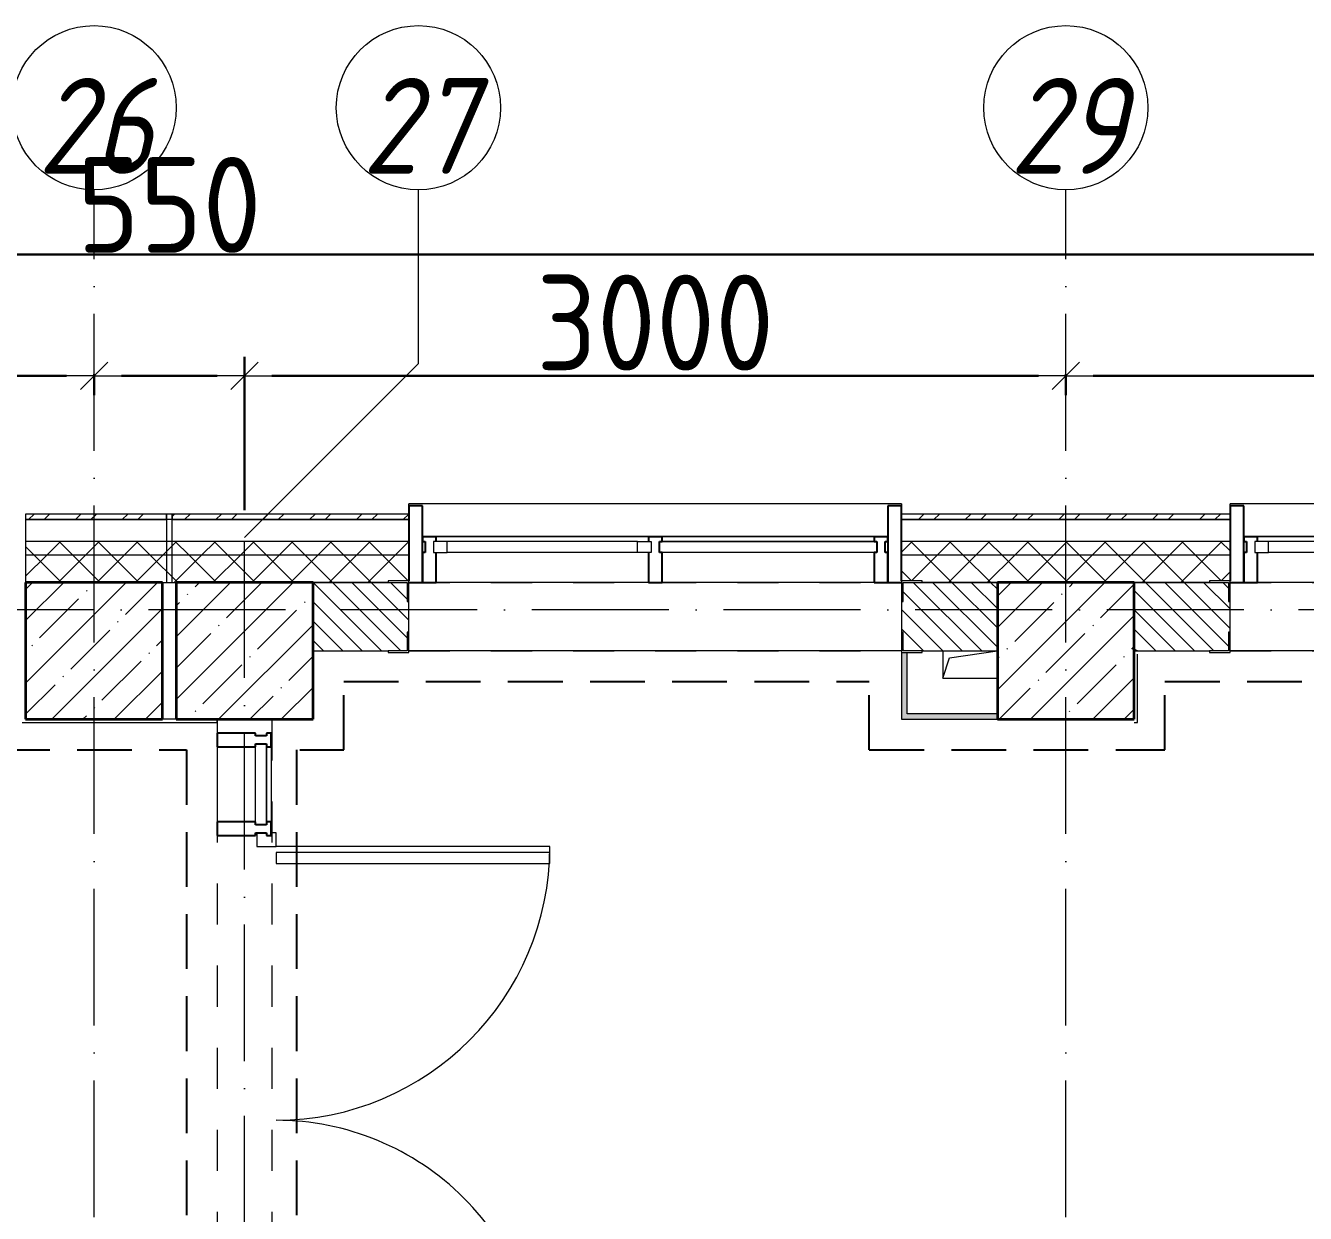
# Model space of a CAD drawing. Header units: millimetres. Extents: x -213536 to 1564669, y -45299 to 942238.
# Drawn here: x -170467 to -165792, y 116978 to 121317 of the extents above; entities that cross this region are included whole.
import ezdxf

# ---------------------------------------------------------------- set-up
doc = ezdxf.new("R2010")
doc.units = ezdxf.units.MM
for name, pattern in [('50_200_ШТРИХ_1Т_ш5_п1_п1_', [700, 500, -100, 0, -100]), ('Штрих короткий', [300, 150, -150]), ('Штриховая _2 мм - 1 мм_', [300, 200, -100])]:
    doc.linetypes.add(name, pattern=pattern)
for name, color, linetype, lineweight in [('0-1', 7, 'Continuous', 5), ('0-2', 7, 'Continuous', 9), ('Двери', 7, 'Continuous', 9), ('Импосты витража', 7, 'Continuous', 9), ('Импосты витража-1', 7, 'Continuous', 25), ('Каркас_Импост', 7, 'Continuous', 13), ('Каркас_Импост-1', 7, 'Continuous', 9), ('Несущие колонны', 7, 'Continuous', 9), ('Несущие колонны-1', 7, 'Continuous', 35), ('Обобщенные модели', 7, 'Continuous', 9), ('Общие ребра', 7, 'Continuous', 9), ('Окна', 7, 'Continuous', 9), ('Оси', 7, 'Continuous', 9), ('Оси-1', 7, 'Continuous', 20), ('Оси-2', 7, '50_200_ШТРИХ_1Т_ш5_п1_п1_', 9), ('Остекление-1', 7, 'Continuous', 9), ('Перемычка-1', 7, 'Штрих короткий', 9), ('Размеры', 7, 'Continuous', 15), ('Стены', 7, 'Continuous', 9), ('Стены-1', 7, 'Continuous', 13), ('Штриховка разреза-1', 7, 'Continuous', 9), ('Элементы узлов', 7, 'Continuous', 9)]:
    doc.layers.add(name, color=color, linetype=linetype, lineweight=lineweight)
doc.layers.add('СТ-1_1', color=7, linetype='Штриховая _2 мм - 1 мм_', lineweight=90, true_color=0x888888)
doc.layers.add('Штриховка разреза-3', color=7, linetype='Continuous', lineweight=9, true_color=0x0080ff)
doc.layers.get('0-2').off()
doc.styles.add('ISOCPEUR_I_1', font='isocpeui.ttf', dxfattribs={"width": 0.85, "height": 2.5})
doc.styles.add('СПДС', font='isocpeur.ttf', dxfattribs={"width": 0.9})
doc.dimstyles.new('Размера А3', dxfattribs={"dimtxt": 200, "dimasz": 100, "dimexe": 70, "dimexo": 100, "dimgap": 20, "dimtad": 1, "dimdec": 0, "dimrnd": 10, "dimzin": 0, "dimdsep": 46, "dimtxsty": 'СПДС', "dimblk": 'ARROWHEAD_6', "dimcen": 1, "dimclrd": 256, "dimclre": 256, "dimclrt": 256, "dimazin": 0, "dimtfac": 1, "dimtdec": 0, "dimtmove": 2, "dimatfit": 3, "dimfxl": 1, "dimtolj": 1, "dimtzin": 0, "dimarcsym": 0})
pattern_1 = [(45, (0, 0), (-70.71068, 70.71068), []), (135, (0, 0), (-70.71068, -70.71068), [])]
pattern_2 = [(45, (0, 0), (-114.04925, 114.04925), []), (45, (114.05, 0), (-114.04925, 114.04925), [201.612, -40.322, 3.353, -36.97])]
pattern_3 = [(135, (0, 0), (-35.35534, -35.35534), [])]
pattern_4 = [(45, (0, 0), (-85.53659, 85.53659), []), (45, (57.02, 0), (-85.53659, 85.53659), [])]

# ---------------------------------------------------------------- blocks, each defined once
blk = doc.blocks.new('BSC_Колонна _Прямоугольная - 500х500-V107-АИ2_02_План отделки стен 2-го этажа _Часть 2_')
at = {"layer": 'Несущие колонны'}
h = blk.add_hatch(dxfattribs=at)
h.set_pattern_fill('FP_106', color=256, style=0, pattern_type=2)
h.set_pattern_definition([(45, (-40400, -11050), (-114.04925, 114.04925), []), (45, (-40285.95, -11050), (-114.04925, 114.04925), [201.613, -40.323, 3.353, -36.97])])
h.paths.add_polyline_path([(-250, -250), (250, -250), (250, 250), (-250, 250)], flags=0)
at = {"layer": 'Несущие колонны-1'}
for p, q in [((250, 250), (-250, 250)), ((-250, 250), (-250, -250)), ((250, -250), (250, 250)), ((-250, -250), (250, -250))]:
    blk.add_line(p, q, dxfattribs=at)
blk = doc.blocks.new('Проем_Дверь_Прямоугольный - 1800х2700h_оконные проемы-25805030-АИ2_02_План отделки стен 2-го этажа _Часть 2_')
at = {"layer": 'Перемычка-1'}
for p, q in [((900, 125), (-900, 125)), ((900, -125), (-900, -125))]:
    blk.add_line(p, q, dxfattribs=at)
blk = doc.blocks.new('PNS_Панель прямоугольная2 - Нр_Стекло - 40мм-26243474-АИ2_02_План отделки стен 2-го этажа _Часть 2_')
at = {"layer": 'Каркас_Импост'}
for p, q in [((-397.5, 0), (-397.5, 40)), ((-397.5, 40), (-347.5, 40)), ((-347.5, 40), (-347.5, 0)), ((397.5, 40), (347.5, 40)), ((347.5, 40), (347.5, 0)), ((397.5, 0), (397.5, 40)), ((-347.5, 0), (-397.5, 0)), ((347.5, 0), (397.5, 0))]:
    blk.add_line(p, q, dxfattribs=at)
at = {"layer": 'Каркас_Импост-1'}
for p, q in [((-347.5, 40), (347.5, 40)), ((-347.5, 0), (347.5, 0))]:
    blk.add_line(p, q, dxfattribs=at)
blk = doc.blocks.new('Прямоугольный импост - Импост структурный с накладкой - 150мм-25647633-АИ2_02_План отделки стен 2-го этажа _Часть 2_')
at = {"layer": 'Импосты витража-1'}
for p, q in [((-25, 0), (-25, 17)), ((-25, 17), (25, 17)), ((-15, 0), (-25, 0)), ((-15, -40), (-15, 0)), ((25, 17), (25, 0)), ((-25, -150), (-25, -40)), ((-25, -40), (-15, -40)), ((25, -40), (25, -150)), ((25, -150), (-25, -150))]:
    blk.add_line(p, q, dxfattribs=at)
blk = doc.blocks.new('Прямоугольный импост - Импост структурный с накладкой - 150мм-25647642-АИ2_02_План отделки стен 2-го этажа _Часть 2_')
at = {"layer": 'Импосты витража'}
for p, q in [((42475, -100), (43250, -100)), ((42475, -267), (43250, -267))]:
    blk.add_line(p, q, dxfattribs=at)
blk = doc.blocks.new('Прямоугольный импост - Импост структурный с накладкой - 150мм-V150-АИ2_02_План отделки стен 2-го этажа _Часть 2_')
at = {"layer": 'Импосты витража-1'}
for p, q in [((-25, 0), (-25, 17)), ((-25, 17), (25, 17)), ((25, 0), (15, 0)), ((15, 0), (15, -40)), ((25, 17), (25, 0)), ((-25, -150), (-25, -40)), ((15, -40), (25, -40)), ((25, -40), (25, -150)), ((25, -150), (-25, -150))]:
    blk.add_line(p, q, dxfattribs=at)
blk = doc.blocks.new('PNS_Панель прямоугольная1 - Нр_Стекло - 40мм-25259299-АИ2_02_План отделки стен 2-го этажа _Часть 2_')
at = {"layer": 'Остекление-1'}
for p, q in [((-387.5, 40), (387.5, 40)), ((-397.5, 0), (397.5, 0)), ((387.5, 0), (-387.5, 0))]:
    blk.add_line(p, q, dxfattribs=at)
blk = doc.blocks.new('Прямоугольный импост - Импост структурный с накладкой - 150мм-25647644-АИ2_02_План отделки стен 2-го этажа _Часть 2_')
at = {"layer": 'Импосты витража-1'}
for p, q in [((-25, 0), (-25, 17)), ((-25, 17), (25, 17)), ((-15, 0), (-25, 0)), ((-15, -40), (-15, 0)), ((25, 0), (15, 0)), ((15, 0), (15, -40)), ((25, 17), (25, 0)), ((-25, -150), (-25, -40)), ((-25, -40), (-15, -40)), ((15, -40), (25, -40)), ((25, -40), (25, -150)), ((25, -150), (-25, -150))]:
    blk.add_line(p, q, dxfattribs=at)
blk = doc.blocks.new('Прямоугольный импост - Откос НВФ_50х280 мм-25993834-АИ2_02_План отделки стен 2-го этажа _Часть 2_')
at = {"layer": 'Импосты витража-1'}
for p, q in [((-50, 130), (0, 130)), ((-50, -150), (-50, 130)), ((0, 130), (0, -144)), ((0, -150), (-50, -150))]:
    blk.add_line(p, q, dxfattribs=at)
blk = doc.blocks.new('Прямоугольный импост - Откос НВФ_50х280 мм-25993838-АИ2_02_План отделки стен 2-го этажа _Часть 2_')
at = {"layer": 'Импосты витража-1'}
for p, q in [((0, 130), (-50, 130)), ((-50, 130), (-50, -150)), ((0, -144), (0, 130)), ((-50, -150), (0, -150))]:
    blk.add_line(p, q, dxfattribs=at)
blk = doc.blocks.new('Дверь_Витражная_СКБ_2Ст2 - ДВВ_ДАО_СОШ_Коридор_отсек-35586415-АИ2_02_План отделки стен 2-го этажа _Часть 2_')
at = {"layer": 'Двери'}
for p, q in [((-985, -1005), (-985, -35)), ((985, -1035), (985, -35))]:
    blk.add_line(p, q, dxfattribs=at)
for centre, radius, start, end in [((-985, -35), 970, 270, 0), ((985, -35), 1000, 180, 270)]:
    blk.add_arc(centre, radius, start, end, dxfattribs=at)
at = {"layer": 'Элементы узлов'}
for p, q in [((-1035, 35), (-985, 35)), ((-985, 35), (-1035, 35)), ((-985, 35), (-985, -35)), ((-985, -35), (-985, 35)), ((1035, 35), (985, 35)), ((985, 35), (985, -35)), ((1035, 35), (985, 35)), ((985, 35), (985, -35)), ((-1035, -35), (-1035, -17)), ((-1035, -17), (-1035, -35)), ((-985, -35), (-1035, -35)), ((-1035, -35), (-985, -35)), ((-945, -35), (-985, -35)), ((-985, -35), (-985, -1005)), ((-945, -1005), (-945, -35)), ((923, -35), (923, -1035)), ((963, -35), (923, -35)), ((963, -1035), (963, -35)), ((985, -35), (1035, -35)), ((985, -35), (1035, -35)), ((1035, -35), (1035, -17)), ((1035, -35), (1035, -17)), ((-985, -1005), (-945, -1005)), ((923, -1035), (963, -1035))]:
    blk.add_line(p, q, dxfattribs=at)
blk = doc.blocks.new('PNS_Панель прямоугольная2 - Нр_Стекло - 40мм-28950549-АИ2_02_План отделки стен 2-го этажа _Часть 2_')
at = {"layer": 'Остекление-1'}
for p, q in [((-137.5, 40), (137.5, 40)), ((-147.5, 0), (147.5, 0)), ((137.5, 0), (-137.5, 0))]:
    blk.add_line(p, q, dxfattribs=at)
blk = doc.blocks.new('Прямоугольный импост - Импост структурный с накладкой - 180мм-26944798-АИ2_02_План отделки стен 2-го этажа _Часть 2_')
at = {"layer": 'Импосты витража-1'}
for p, q in [((-25, 0), (-25, 17)), ((-25, 17), (25, 17)), ((-15, 0), (-25, 0)), ((-15, -40), (-15, 0)), ((25, 0), (15, 0)), ((15, 0), (15, -40)), ((25, 17), (25, 0)), ((-25, -180), (-25, -40)), ((-25, -40), (-15, -40)), ((15, -40), (25, -40)), ((25, -40), (25, -180)), ((25, -180), (-25, -180))]:
    blk.add_line(p, q, dxfattribs=at)
blk = doc.blocks.new('Прямоугольный импост - Импост структурный с накладкой - 180мм-27001384-АИ2_02_План отделки стен 2-го этажа _Часть 2_')
at = {"layer": 'Импосты витража'}
for p, q in [((40850, 10700), (40850, 10425)), ((41047, 10700), (41047, 10425))]:
    blk.add_line(p, q, dxfattribs=at)
blk = doc.blocks.new('Прямоугольный импост - Импост структурный с накладкой - 180мм-26943387-АИ2_02_План отделки стен 2-го этажа _Часть 2_')
at = {"layer": 'Импосты витража-1'}
for p, q in [((-25, 0), (-25, 17)), ((-25, 17), (25, 17)), ((-15, 0), (-25, 0)), ((-15, -40), (-15, 0)), ((25, 0), (15, 0)), ((15, 0), (15, -40)), ((25, 17), (25, 0)), ((-25, -180), (-25, -40)), ((-25, -40), (-15, -40)), ((15, -40), (25, -40)), ((25, -40), (25, -180)), ((25, -180), (-25, -180))]:
    blk.add_line(p, q, dxfattribs=at)
blk = doc.blocks.new('Фахверк_СКБ_Уголок - 250_2700-27497298-АИ2_02_План отделки стен 2-го этажа _Часть 2_')
at = {"layer": 'Обобщенные модели'}
for p, q in [((200, 181), (125, 181)), ((125, 181), (125, 106)), ((131, 106), (131, 175)), ((131, 175), (200, 175)), ((200, 175), (200, 181)), ((125, 106), (131, 106)), ((131, -6), (125, -6)), ((125, -6), (125, -81)), ((131, -75), (131, -6)), ((125, -81), (200, -81)), ((200, -75), (131, -75)), ((200, -81), (200, -75))]:
    blk.add_line(p, q, dxfattribs=at)
blk = doc.blocks.new('AR_Отверстие прямоугольное _в плите_ - AR_Отверстие прямоугольное _в плите_-V208-АИ2_02_План отделки стен 2-го этажа _Часть 2_')
at = {"layer": 'Обобщенные модели'}
for p, q in [((-100, 50), (-100, -50)), ((-75, 25), (100, 50)), ((-100, -50), (-75, 25)), ((-100, -50), (100, -50))]:
    blk.add_line(p, q, dxfattribs=at)
blk = doc.blocks.new('Отлив_СКБ - Отлив витража_120_НВФ-31885689-АИ2_02_План отделки стен 2-го этажа _Часть 2_')
at = {"layer": 'Окна'}
for p, q in [((0, 113), (0, 120)), ((1800, 120), (0, 120)), ((1800, 120), (1800, 113)), ((50, 2), (1750, 2))]:
    blk.add_line(p, q, dxfattribs=at)
blk = doc.blocks.new('Стены 4 - Стены 4-31195499-АИ2_02_План отделки стен 2-го этажа _Часть 2_')
at = {"layer": 'Стены-1'}
for p, q in [((-1798.5, 41030.2), (-1798.5, 41010.2)), ((-1548.5, 41030.2), (-1798.5, 41030.2)), ((-1798.5, 41010.2), (-1548.5, 41010.2)), ((-1548.5, 41010.2), (-1548.5, 41030.2))]:
    blk.add_line(p, q, dxfattribs=at)
blk = doc.blocks.new('Проем_Дверь_Прямоугольный - 2900х2800h_витражные проемы-35267925-АИ2_02_План отделки стен 2-го этажа _Часть 2_')
at = {"layer": 'Перемычка-1'}
for p, q in [((1450, 100), (-1450, 100)), ((1450, -100), (-1450, -100))]:
    blk.add_line(p, q, dxfattribs=at)
blk = doc.blocks.new('0125-Р-ОО-Ш2-АР-о_23_10_2024_rvt-1-АИ2_02_План отделки стен 2-го этажа _Часть 2_')
at = {"layer": 'Несущие колонны'}
h = blk.add_hatch(dxfattribs=at)
h.set_pattern_fill('FP_1', color=256, style=0, pattern_type=2)
h.set_pattern_definition(pattern_2)
h.paths.add_polyline_path([(40700, 10800), (41200, 10800), (41200, 11300), (40700, 11300)], flags=0)
h = blk.add_hatch(dxfattribs=at)
h.set_pattern_fill('FP_1', color=256, style=0, pattern_type=2)
h.set_pattern_definition(pattern_2)
h.paths.add_polyline_path([(43700, 10800), (44200, 10800), (44200, 11300), (43700, 11300)], flags=0)
at = {"layer": 'Штриховка разреза-1'}
h = blk.add_hatch(dxfattribs=at)
h.set_pattern_fill('FP_80', color=256, style=0, pattern_type=2)
h.set_pattern_definition(pattern_4)
h.paths.add_polyline_path([(40665, 11530), (40665, 11550), (40150, 11550), (40150, 11530)], flags=0)
h.paths.add_polyline_path([(37894.8, 11530), (38350, 11530), (38350, 11550), (37150, 11550), (37150, 11530)], flags=0)
h.paths.add_polyline_path([(29350, 11530), (29350, 11550), (26200, 11550), (26200, 11530), (29040.9, 11530)], flags=0)
h = blk.add_hatch(dxfattribs=at)
h.set_pattern_fill('FP_80', color=256, style=0, pattern_type=2)
h.set_pattern_definition(pattern_4)
h.paths.add_polyline_path([(74215, 11530), (74215, 11550), (70350, 11550), (70350, 11530), (72378.4, 11530)], flags=0)
h.paths.add_polyline_path([(68550, 11530), (68550, 11550), (67350, 11550), (67350, 11530), (67718.5, 11530)], flags=0)
h.paths.add_polyline_path([(65550, 11530), (65550, 11550), (64350, 11550), (64350, 11530), (64922.5, 11530)], flags=0)
h.paths.add_polyline_path([(62126.6, 11530), (62550, 11530), (62550, 11550), (61350, 11550), (61350, 11530)], flags=0)
h.paths.add_polyline_path([(58350, 11530), (59550, 11530), (59550, 11550), (58350, 11550)], flags=0)
h.paths.add_polyline_path([(56550, 11530), (56550, 11550), (55350, 11550), (55350, 11530), (56534.6, 11530)], flags=0)
h.paths.add_polyline_path([(53550, 11530), (53550, 11550), (52350, 11550), (52350, 11530), (53272.7, 11530)], flags=0)
h.paths.add_polyline_path([(50010.7, 11530), (50550, 11530), (50550, 11550), (49350, 11550), (49350, 11530)], flags=0)
h.paths.add_polyline_path([(47214.7, 11530), (47550, 11530), (47550, 11550), (46350, 11550), (46350, 11530), (46748.7, 11530)], flags=0)
h.paths.add_polyline_path([(44550, 11530), (44550, 11550), (43350, 11550), (43350, 11530), (44418.8, 11530)], flags=0)
h.paths.add_polyline_path([(40690.8, 11530), (41550, 11530), (41550, 11550), (40685, 11550), (40685, 11530)], flags=0)
h = blk.add_hatch(dxfattribs=at)
h.set_pattern_fill('FP_81', color=256, style=0, pattern_type=2)
h.set_pattern_definition(pattern_1)
h.paths.add_polyline_path([(76700, 11400), (76700, 11450), (70350, 11450), (70350, 11400), (76106.4, 11400)], flags=0)
h.paths.add_polyline_path([(67718.5, 11400), (68550, 11400), (68550, 11450), (67350, 11450), (67350, 11400)], flags=0)
h.paths.add_polyline_path([(64350, 11400), (65550, 11400), (65550, 11450), (64350, 11450)], flags=0)
h.paths.add_polyline_path([(61350, 11400), (62550, 11400), (62550, 11450), (61350, 11450)], flags=0)
h.paths.add_polyline_path([(59330.6, 11400), (59550, 11400), (59550, 11450), (58350, 11450), (58350, 11400)], flags=0)
h.paths.add_polyline_path([(53550, 11400), (53550, 11450), (52350, 11450), (52350, 11400), (53272.7, 11400)], flags=0)
h.paths.add_polyline_path([(56534.6, 11400), (56550, 11400), (56550, 11450), (55350, 11450), (55350, 11400), (55602.6, 11400)], flags=0)
h.paths.add_polyline_path([(50010.7, 11400), (50550, 11400), (50550, 11450), (49350, 11450), (49350, 11400)], flags=0)
h.paths.add_polyline_path([(47550, 11400), (47550, 11450), (46350, 11450), (46350, 11400), (47214.7, 11400)], flags=0)
h.paths.add_polyline_path([(44418.8, 11400), (44550, 11400), (44550, 11450), (43350, 11450), (43350, 11400), (43486.8, 11400)], flags=0)
h.paths.add_polyline_path([(41156.8, 11400), (41550, 11400), (41550, 11450), (40150, 11450), (40150, 11400), (40690.8, 11400)], flags=0)
h.paths.add_polyline_path([(38350, 11400), (38350, 11450), (37150, 11450), (37150, 11400), (37894.8, 11400)], flags=0)
h.paths.add_polyline_path([(29350, 11400), (29350, 11450), (26180, 11450), (26180, 11400), (29040.9, 11400)], flags=0)
h = blk.add_hatch(dxfattribs=at)
h.set_pattern_fill('FP_81', color=256, style=0, pattern_type=2)
h.set_pattern_definition(pattern_1)
h.paths.add_polyline_path([(74200, 11300), (76700, 11300), (76700, 11400), (70350, 11400), (70350, 11306), (70425, 11306), (70425, 11300), (73700, 11300)], flags=0)
h.paths.add_polyline_path([(68475, 11300), (68475, 11306), (68550, 11306), (68550, 11400), (67350, 11400), (67350, 11306), (67425, 11306), (67425, 11300), (67718.5, 11300)], flags=0)
h.paths.add_polyline_path([(65200, 11300), (65475, 11300), (65475, 11306), (65550, 11306), (65550, 11400), (64350, 11400), (64350, 11306), (64425, 11306), (64425, 11300), (64922.5, 11300)], flags=0)
h.paths.add_polyline_path([(62126.6, 11300), (62475, 11300), (62475, 11306), (62550, 11306), (62550, 11400), (61350, 11400), (61350, 11306), (61425, 11306), (61425, 11300), (61700, 11300)], flags=0)
h.paths.add_polyline_path([(58425, 11300), (59475, 11300), (59475, 11306), (59550, 11306), (59550, 11400), (58350, 11400), (58350, 11306), (58425, 11306)], flags=0)
h.paths.add_polyline_path([(55700, 11300), (56475, 11300), (56475, 11306), (56550, 11306), (56550, 11400), (55350, 11400), (55350, 11306), (55425, 11306), (55425, 11300), (55602.6, 11300)], flags=0)
h.paths.add_polyline_path([(52806.7, 11300), (53475, 11300), (53475, 11306), (53550, 11306), (53550, 11400), (52350, 11400), (52350, 11306), (52425, 11306), (52425, 11300), (52700, 11300)], flags=0)
h.paths.add_polyline_path([(50010.7, 11300), (50475, 11300), (50475, 11306), (50550, 11306), (50550, 11400), (49350, 11400), (49350, 11306), (49425, 11306), (49425, 11300)], flags=0)
h.paths.add_polyline_path([(47200, 11300), (47475, 11300), (47475, 11306), (47550, 11306), (47550, 11400), (46350, 11400), (46350, 11306), (46425, 11306), (46425, 11300), (46748.7, 11300)], flags=0)
h.paths.add_polyline_path([(44475, 11300), (44475, 11306), (44550, 11306), (44550, 11400), (43350, 11400), (43350, 11306), (43425, 11306), (43425, 11300), (44418.8, 11300)], flags=0)
h.paths.add_polyline_path([(41475, 11300), (41475, 11306), (41550, 11306), (41550, 11400), (40150, 11400), (40150, 11300), (41200, 11300)], flags=0)
h.paths.add_polyline_path([(38275, 11300), (38275, 11306), (38350, 11306), (38350, 11400), (37150, 11400), (37150, 11300), (37894.8, 11300)], flags=0)
h.paths.add_polyline_path([(29275, 11300), (29275, 11306), (29350, 11306), (29350, 11400), (26180, 11400), (26180, 11300), (29040.9, 11300)], flags=0)
h = blk.add_hatch(dxfattribs=at)
h.set_pattern_fill('FP_2', color=256, style=0, pattern_type=2)
h.set_pattern_definition(pattern_3)
h.paths.add_polyline_path([(43486.8, 11050), (43700, 11050), (43700, 11300), (43356, 11300), (43356, 11231), (43350, 11231), (43350, 11119), (43356, 11119), (43356, 11050), (43425, 11050)], flags=0)
h.paths.add_polyline_path([(41475, 11050), (41544, 11050), (41544, 11119), (41550, 11119), (41550, 11231), (41544, 11231), (41544, 11300), (41200, 11300), (41200, 11050)], flags=0)
h = blk.add_hatch(dxfattribs=at)
h.set_pattern_fill('FP_2', color=256, style=0, pattern_type=2)
h.set_pattern_definition(pattern_3)
h.paths.add_polyline_path([(46425, 11050), (46700, 11050), (46700, 11300), (46356, 11300), (46356, 11231), (46350, 11231), (46350, 11119), (46356, 11119), (46356, 11050)], flags=0)
h.paths.add_polyline_path([(44418.8, 11050), (44544, 11050), (44544, 11119), (44550, 11119), (44550, 11231), (44544, 11231), (44544, 11300), (44200, 11300), (44200, 11050)], flags=0)
at = {"layer": 'Несущие колонны-1'}
for p, q in [((41200, 11300), (40700, 11300)), ((40700, 11300), (40700, 10800)), ((41200, 10800), (41200, 11300)), ((44200, 11300), (43700, 11300)), ((43700, 11300), (43700, 10800)), ((44200, 10800), (44200, 11300)), ((40700, 10800), (41200, 10800)), ((43700, 10800), (44200, 10800))]:
    blk.add_line(p, q, dxfattribs=at)
at = {"layer": 'Общие ребра'}
for p, q in [((41550, 11450), (40150, 11450)), ((44550, 11450), (43350, 11450)), ((41550, 11400), (40150, 11400)), ((44550, 11400), (43350, 11400)), ((41200, 11300), (41475, 11300)), ((41475, 11300), (41200, 11300)), ((43425, 11300), (43700, 11300)), ((43700, 11300), (43425, 11300)), ((44200, 11300), (44475, 11300)), ((44475, 11300), (44200, 11300))]:
    blk.add_line(p, q, dxfattribs=at)
at = {"layer": 'Стены'}
for p, q in [((43350, 11050), (41550, 11050)), ((46350, 11050), (44550, 11050))]:
    blk.add_line(p, q, dxfattribs=at)
at = {"layer": 'Стены-1'}
for p, q in [((40665, 11550), (40150, 11550)), ((40150, 11550), (40150, 11530)), ((40665, 11530), (40665, 11550)), ((41550, 11550), (40685, 11550)), ((40685, 11550), (40685, 11530)), ((41550, 11530), (41550, 11550)), ((44550, 11550), (43350, 11550)), ((43350, 11550), (43350, 11530)), ((44550, 11530), (44550, 11550)), ((41550, 11530), (40150, 11530)), ((40150, 11530), (40150, 11300)), ((40150, 11530), (40665, 11530)), ((40685, 11530), (41550, 11530)), ((41550, 11306), (41550, 11530)), ((44550, 11530), (43350, 11530)), ((43350, 11530), (43350, 11306)), ((43350, 11530), (44550, 11530)), ((44550, 11306), (44550, 11530)), ((40650, 11300), (41200, 11300)), ((41200, 11300), (41200, 11050)), ((43700, 11300), (44200, 11300)), ((43700, 11050), (43700, 11300)), ((44200, 11300), (44200, 11050)), ((41550, 11119), (41550, 11231)), ((43350, 11231), (43350, 11119)), ((44550, 11119), (44550, 11231)), ((41200, 11050), (41475, 11050)), ((43425, 11050), (43700, 11050)), ((44200, 11050), (44475, 11050))]:
    blk.add_line(p, q, dxfattribs=at)
at = {"layer": '0-2'}
for name, p, rotation in [('Стены 4 - Стены 4-31195499-АИ2_02_План отделки стен 2-го этажа _Часть 2_', (81695.2, 13098.5), 89.9999999999999), ('Прямоугольный импост - Импост структурный с накладкой - 150мм-25647642-АИ2_02_План отделки стен 2-го этажа _Часть 2_', (84900, 11200), 180), ('Прямоугольный импост - Импост структурный с накладкой - 150мм-25647642-АИ2_02_План отделки стен 2-го этажа _Часть 2_', (85725, 11200), 180), ('Прямоугольный импост - Импост структурный с накладкой - 150мм-25647642-АИ2_02_План отделки стен 2-го этажа _Часть 2_', (87900, 11200), 180), ('PNS_Панель прямоугольная2 - Нр_Стекло - 40мм-26243474-АИ2_02_План отделки стен 2-го этажа _Часть 2_', (42037.5, 11450), 180), ('PNS_Панель прямоугольная1 - Нр_Стекло - 40мм-25259299-АИ2_02_План отделки стен 2-го этажа _Часть 2_', (42862.5, 11450), 180), ('PNS_Панель прямоугольная2 - Нр_Стекло - 40мм-26243474-АИ2_02_План отделки стен 2-го этажа _Часть 2_', (45037.5, 11450), 180), ('Фахверк_СКБ_Уголок - 250_2700-27497298-АИ2_02_План отделки стен 2-го этажа _Часть 2_', (41675, 11225), 180), ('Проем_Дверь_Прямоугольный - 1800х2700h_оконные проемы-25805030-АИ2_02_План отделки стен 2-го этажа _Часть 2_', (42450, 11175), 180), ('Фахверк_СКБ_Уголок - 250_2700-27497298-АИ2_02_План отделки стен 2-го этажа _Часть 2_', (44675, 11225), 180), ('Проем_Дверь_Прямоугольный - 1800х2700h_оконные проемы-25805030-АИ2_02_План отделки стен 2-го этажа _Часть 2_', (45450, 11175), 180), ('Проем_Дверь_Прямоугольный - 2900х2800h_витражные проемы-35267925-АИ2_02_План отделки стен 2-го этажа _Часть 2_', (40950, 9350), 89.99999999999993), ('PNS_Панель прямоугольная2 - Нр_Стекло - 40мм-28950549-АИ2_02_План отделки стен 2-го этажа _Часть 2_', (41030, 10562.5), 89.99999999999918), ('Дверь_Витражная_СКБ_2Ст2 - ДВВ_ДАО_СОШ_Коридор_отсек-35586415-АИ2_02_План отделки стен 2-го этажа _Часть 2_', (41030, 9350), 89.99999999999918)]:
    blk.add_blockref(name, p, dxfattribs=dict(at, rotation=rotation))
for name, p in [('Отлив_СКБ - Отлив витража_120_НВФ-31885689-АИ2_02_План отделки стен 2-го этажа _Часть 2_', (41550, 11467)), ('Прямоугольный импост - Откос НВФ_50х280 мм-25993838-АИ2_02_План отделки стен 2-го этажа _Часть 2_', (43350, 11450)), ('Отлив_СКБ - Отлив витража_120_НВФ-31885689-АИ2_02_План отделки стен 2-го этажа _Часть 2_', (44550, 11467)), ('BSC_Колонна _Прямоугольная - 500х500-V107-АИ2_02_План отделки стен 2-го этажа _Часть 2_', (40400, 11050)), ('Фахверк_СКБ_Уголок - 250_2700-27497298-АИ2_02_План отделки стен 2-го этажа _Часть 2_', (43225, 11125)), ('AR_Отверстие прямоугольное _в плите_ - AR_Отверстие прямоугольное _в плите_-V208-АИ2_02_План отделки стен 2-го этажа _Часть 2_', (43600, 11000)), ('Прямоугольный импост - Импост структурный с накладкой - 180мм-27001384-АИ2_02_План отделки стен 2-го этажа _Часть 2_', (0, 0))]:
    blk.add_blockref(name, p, dxfattribs=at)
at = {"layer": '0-2', "extrusion": (0, 0, -1)}
for name, p in [('Прямоугольный импост - Откос НВФ_50х280 мм-25993834-АИ2_02_План отделки стен 2-го этажа _Часть 2_', (-41550, 11450)), ('Прямоугольный импост - Откос НВФ_50х280 мм-25993834-АИ2_02_План отделки стен 2-го этажа _Часть 2_', (-44550, 11450)), ('Прямоугольный импост - Импост структурный с накладкой - 150мм-V150-АИ2_02_План отделки стен 2-го этажа _Часть 2_', (-41625, 11450)), ('Прямоугольный импост - Импост структурный с накладкой - 150мм-25647633-АИ2_02_План отделки стен 2-го этажа _Часть 2_', (-42450, 11450)), ('Прямоугольный импост - Импост структурный с накладкой - 150мм-25647644-АИ2_02_План отделки стен 2-го этажа _Часть 2_', (-43275, 11450)), ('Прямоугольный импост - Импост структурный с накладкой - 150мм-V150-АИ2_02_План отделки стен 2-го этажа _Часть 2_', (-44625, 11450))]:
    blk.add_blockref(name, p, dxfattribs=at)
at = {"layer": '0-2', "extrusion": (0, 0, -1), "rotation": 90.00000000000084}
for name, p in [('Прямоугольный импост - Импост структурный с накладкой - 180мм-26943387-АИ2_02_План отделки стен 2-го этажа _Часть 2_', (-41030, 10725)), ('Прямоугольный импост - Импост структурный с накладкой - 180мм-26944798-АИ2_02_План отделки стен 2-го этажа _Часть 2_', (-41030, 10400))]:
    blk.add_blockref(name, p, dxfattribs=at)
blk = doc.blocks.new('Ось сетки - Круг_Ø6_00__ISO-2_5_0_9K_-16731441-АИ2_02_План отделки стен 2-го этажа _Часть 2_')
at = {"layer": 'Оси-1'}
blk.add_circle((0, 0), 3, dxfattribs=at)
blk = doc.blocks.new('ARROWHEAD_6')
at = {"color": 0, "linetype": 'Continuous'}
for p, q in [((-0.5, -0.5), (0.5, 0.5)), ((0, 0), (-1, 0))]:
    blk.add_line(p, q, dxfattribs=at)
blk = doc.blocks.new('*D3075')
at = {"layer": 'Defpoints', "color": 0, "transparency": 16777216}
for p in [(243645.6, 224975.8), (246645.6, 224975.8), (246645.6, 224869.7)]:
    blk.add_point(p, dxfattribs=at)
at = {"layer": 'Размеры', "lineweight": -2, "transparency": 16777216}
for p, q in [((243645.6, 224875.8), (243645.6, 224799.7)), ((243745.6, 224869.7), (246545.6, 224869.7)), ((246645.6, 224875.8), (246645.6, 224799.7))]:
    blk.add_line(p, q, dxfattribs=at)
at = {"layer": 'Размеры', "lineweight": -2, "transparency": 16777216, "xscale": 100, "yscale": 100, "zscale": 100, "rotation": 180}
blk.add_blockref('ARROWHEAD_6', (243645.6, 224869.7), dxfattribs=at)
at = {"layer": 'Размеры', "lineweight": -2, "transparency": 16777216, "xscale": 100, "yscale": 100, "zscale": 100}
blk.add_blockref('ARROWHEAD_6', (246645.6, 224869.7), dxfattribs=at)
at = {"layer": 'Размеры', "lineweight": 25, "transparency": 16777216, "insert": (245145.6, 225064.7), "char_height": 350, "width": 2.488, "attachment_point": 5, "style": 'СПДС'}
blk.add_mtext('\\A1;3000', dxfattribs=at)
blk = doc.blocks.new('*D3076')
at = {"layer": 'Defpoints', "color": 0, "transparency": 16777216}
for p in [(246645.6, 224975.8), (247195.6, 224869.7), (247195.6, 224279.9)]:
    blk.add_point(p, dxfattribs=at)
at = {"layer": 'Размеры', "lineweight": -2, "transparency": 16777216}
for p, q in [((247195.6, 224379.9), (247195.6, 224939.7)), ((246645.6, 224875.8), (246645.6, 224799.7)), ((246745.6, 224869.7), (247095.6, 224869.7))]:
    blk.add_line(p, q, dxfattribs=at)
at = {"layer": 'Размеры', "lineweight": -2, "transparency": 16777216, "xscale": 100, "yscale": 100, "zscale": 100, "rotation": 180}
blk.add_blockref('ARROWHEAD_6', (246645.6, 224869.7), dxfattribs=at)
at = {"layer": 'Размеры', "lineweight": -2, "transparency": 16777216, "xscale": 100, "yscale": 100, "zscale": 100}
blk.add_blockref('ARROWHEAD_6', (247195.6, 224869.7), dxfattribs=at)
at = {"layer": 'Размеры', "lineweight": 25, "transparency": 16777216, "insert": (246920.6, 225494.7), "char_height": 350, "width": 1.866, "attachment_point": 5, "style": 'СПДС'}
blk.add_mtext('\\A1;550', dxfattribs=at)
blk = doc.blocks.new('*D3077')
at = {"layer": 'Defpoints', "color": 0, "transparency": 16777216}
for p in [(250195.6, 224975.8), (250195.6, 224869.7), (247195.6, 224279.9)]:
    blk.add_point(p, dxfattribs=at)
at = {"layer": 'Размеры', "lineweight": -2, "transparency": 16777216}
for p, q in [((247195.6, 224379.9), (247195.6, 224939.7)), ((247295.6, 224869.7), (250095.6, 224869.7)), ((250195.6, 224875.8), (250195.6, 224799.7))]:
    blk.add_line(p, q, dxfattribs=at)
at = {"layer": 'Размеры', "lineweight": -2, "transparency": 16777216, "xscale": 100, "yscale": 100, "zscale": 100, "rotation": 180}
blk.add_blockref('ARROWHEAD_6', (247195.6, 224869.7), dxfattribs=at)
at = {"layer": 'Размеры', "lineweight": -2, "transparency": 16777216, "xscale": 100, "yscale": 100, "zscale": 100}
blk.add_blockref('ARROWHEAD_6', (250195.6, 224869.7), dxfattribs=at)
at = {"layer": 'Размеры', "lineweight": 25, "transparency": 16777216, "insert": (248695.6, 225064.7), "char_height": 350, "width": 2.488, "attachment_point": 5, "style": 'СПДС'}
blk.add_mtext('\\A1;3000', dxfattribs=at)
blk = doc.blocks.new('*D3078')
at = {"layer": 'Defpoints', "color": 0, "transparency": 16777216}
for p in [(250195.6, 224975.8), (253195.6, 224975.8), (253195.6, 224869.7)]:
    blk.add_point(p, dxfattribs=at)
at = {"layer": 'Размеры', "lineweight": -2, "transparency": 16777216}
for p, q in [((250195.6, 224875.8), (250195.6, 224799.7)), ((250295.6, 224869.7), (253095.6, 224869.7)), ((253195.6, 224875.8), (253195.6, 224799.7))]:
    blk.add_line(p, q, dxfattribs=at)
at = {"layer": 'Размеры', "lineweight": -2, "transparency": 16777216, "xscale": 100, "yscale": 100, "zscale": 100, "rotation": 180}
blk.add_blockref('ARROWHEAD_6', (250195.6, 224869.7), dxfattribs=at)
at = {"layer": 'Размеры', "lineweight": -2, "transparency": 16777216, "xscale": 100, "yscale": 100, "zscale": 100}
blk.add_blockref('ARROWHEAD_6', (253195.6, 224869.7), dxfattribs=at)
at = {"layer": 'Размеры', "lineweight": 25, "transparency": 16777216, "insert": (251695.6, 225064.7), "char_height": 350, "width": 2.488, "attachment_point": 5, "style": 'СПДС'}
blk.add_mtext('\\A1;3000', dxfattribs=at)
blk = doc.blocks.new('*D3086')
at = {"layer": 'Defpoints', "color": 0, "transparency": 16777216}
for p in [(234645.6, 225419.6), (280745.6, 225313.5), (280745.6, 224279.9)]:
    blk.add_point(p, dxfattribs=at)
at = {"layer": 'Размеры', "lineweight": -2, "transparency": 16777216}
for p, q in [((280745.6, 224379.9), (280745.6, 225383.5)), ((234645.6, 225319.6), (234645.6, 225243.5)), ((234745.6, 225313.5), (280645.6, 225313.5))]:
    blk.add_line(p, q, dxfattribs=at)
at = {"layer": 'Размеры', "lineweight": -2, "transparency": 16777216, "xscale": 100, "yscale": 100, "zscale": 100, "rotation": 180}
blk.add_blockref('ARROWHEAD_6', (234645.6, 225313.5), dxfattribs=at)
at = {"layer": 'Размеры', "lineweight": -2, "transparency": 16777216, "xscale": 100, "yscale": 100, "zscale": 100}
blk.add_blockref('ARROWHEAD_6', (280745.6, 225313.5), dxfattribs=at)
at = {"layer": 'Размеры', "lineweight": 25, "transparency": 16777216, "insert": (257695.6, 225508.5), "char_height": 350, "width": 2.997, "attachment_point": 5, "style": 'СПДС'}
blk.add_mtext('\\A1;46100', dxfattribs=at)
blk = doc.blocks.new('Оси1')
at = {"layer": 'Оси-2'}
for p, q in [((246645.6, 210594.5), (246645.6, 225549.9)), ((250195.6, 210594.5), (250195.6, 225549.9)), ((247195.6, 211864.5), (247195.6, 224279.9)), ((312453.9, 224015.2), (203926.8, 224015.2))]:
    blk.add_line(p, q, dxfattribs=at)
at = {"layer": 'Оси-1', "xscale": 99.99999999999993, "yscale": 99.99999999999993, "zscale": 99.99999999999993}
for p in [(246645.6, 225849.9), (247830.6, 225849.9), (250195.6, 225849.9)]:
    blk.add_blockref('Ось сетки - Круг_Ø6_00__ISO-2_5_0_9K_-16731441-АИ2_02_План отделки стен 2-го этажа _Часть 2_', p, dxfattribs=at)
at = {"layer": 'Оси', "char_height": 350, "width": 404.05, "attachment_point": 1, "style": 'ISOCPEUR_I_1'}
for s, insert in [('26', (246440.7, 225958.6)), ('27', (247625.7, 225958.6)), ('29', (249990.7, 225958.6))]:
    blk.add_mtext(s, dxfattribs=dict(at, insert=insert))
at = {"layer": 'Размеры', "lineweight": 25}
for base, p1, p2, picture, middle in [((280745.6, 225313.5), (234645.6, 225419.6), (280745.6, 224279.9), '*D3086', (257695.6, 225508.5)), ((247195.6, 224869.7), (246645.6, 224975.8), (247195.6, 224279.9), '*D3076', (246920.6, 225494.7)), ((246645.6, 224869.7), (243645.6, 224975.8), (246645.6, 224975.8), '*D3075', (245145.6, 225064.7)), ((250195.6, 224869.7), (247195.6, 224279.9), (250195.6, 224975.8), '*D3077', (248695.6, 225064.7)), ((253195.6, 224869.7), (250195.6, 224975.8), (253195.6, 224975.8), '*D3078', (251695.6, 225064.7))]:
    dim = blk.add_linear_dim(base=base, p1=p1, p2=p2, dimstyle='Размера А3', override={"dimtxt": 350}, dxfattribs=at)
    dim.commit()
    dim.dimension.update_dxf_attribs({"geometry": picture, "text_midpoint": middle})

msp = doc.modelspace()

# ---------------------------------------------------------------- hatches: boundary and pattern name
at = {"layer": 'Штриховка разреза-3'}
for points in [[(-167261, 118802.8), (-167247, 118802.8), (-167247, 119026.8), (-167267, 119026.8), (-167267, 118802.8)], [(-166917, 118782.8), (-166917, 118802.8), (-167267, 118802.8), (-167267, 118782.8), (-167130.2, 118782.8)]]:
    msp.add_hatch(color=256, dxfattribs=at).paths.add_polyline_path(points, flags=0)

# ---------------------------------------------------------------- linework, layer by layer
at = {"layer": 'Оси'}
for p, q in [((-169032, 120082.5), (-169032, 120717.5)), ((-169667, 119447.5), (-169032, 120082.5))]:
    msp.add_line(p, q, dxfattribs=at)
at = {"layer": 'СТ-1_1', "lineweight": 25}
for p, q in [((-169305, 118670.8), (-169305, 118920.8)), ((-169305, 118920.8), (-167385, 118920.8)), ((-167385, 118670.8), (-167385, 118920.8)), ((-166305, 118670.8), (-166305, 118920.8)), ((-166305, 118920.8), (-164385, 118920.8)), ((-170579, 118670.8), (-169879, 118670.8)), ((-169879, 118670.8), (-169879, 115994.8)), ((-169477, 118670.8), (-169477, 115994.8)), ((-169465, 118670.8), (-169305, 118670.8)), ((-167385, 118670.8), (-166305, 118670.8))]:
    msp.add_line(p, q, dxfattribs=at)
at = {"layer": 'Стены-1'}
for p, q in [((-167267, 119026.8), (-167267, 118782.8)), ((-167247, 118802.8), (-167247, 119026.8)), ((-166405, 119032.8), (-166417, 119032.8)), ((-166417, 119032.8), (-166417, 118782.8)), ((-166405, 118770.8), (-166405, 119020.8)), ((-166917, 118802.8), (-167247, 118802.8)), ((-166917, 118782.8), (-166917, 118802.8)), ((-170479, 118770.8), (-169767, 118770.8)), ((-169767, 118782.8), (-169967, 118782.8)), ((-169767, 118770.8), (-169767, 118782.8)), ((-167267, 118782.8), (-166917, 118782.8)), ((-166417, 118770.8), (-166405, 118770.8))]:
    msp.add_line(p, q, dxfattribs=at)

# ---------------------------------------------------------------- block references
at = {"color": 2, "lineweight": 30}
msp.add_blockref('Оси1', (-416862.6, -104832.4), dxfattribs=at)
at = {"layer": '0-1'}
msp.add_blockref('0125-Р-ОО-Ш2-АР-о_23_10_2024_rvt-1-АИ2_02_План отделки стен 2-го этажа _Часть 2_', (-210617, 107982.8), dxfattribs=at)

doc.saveas('drawing.dxf')
